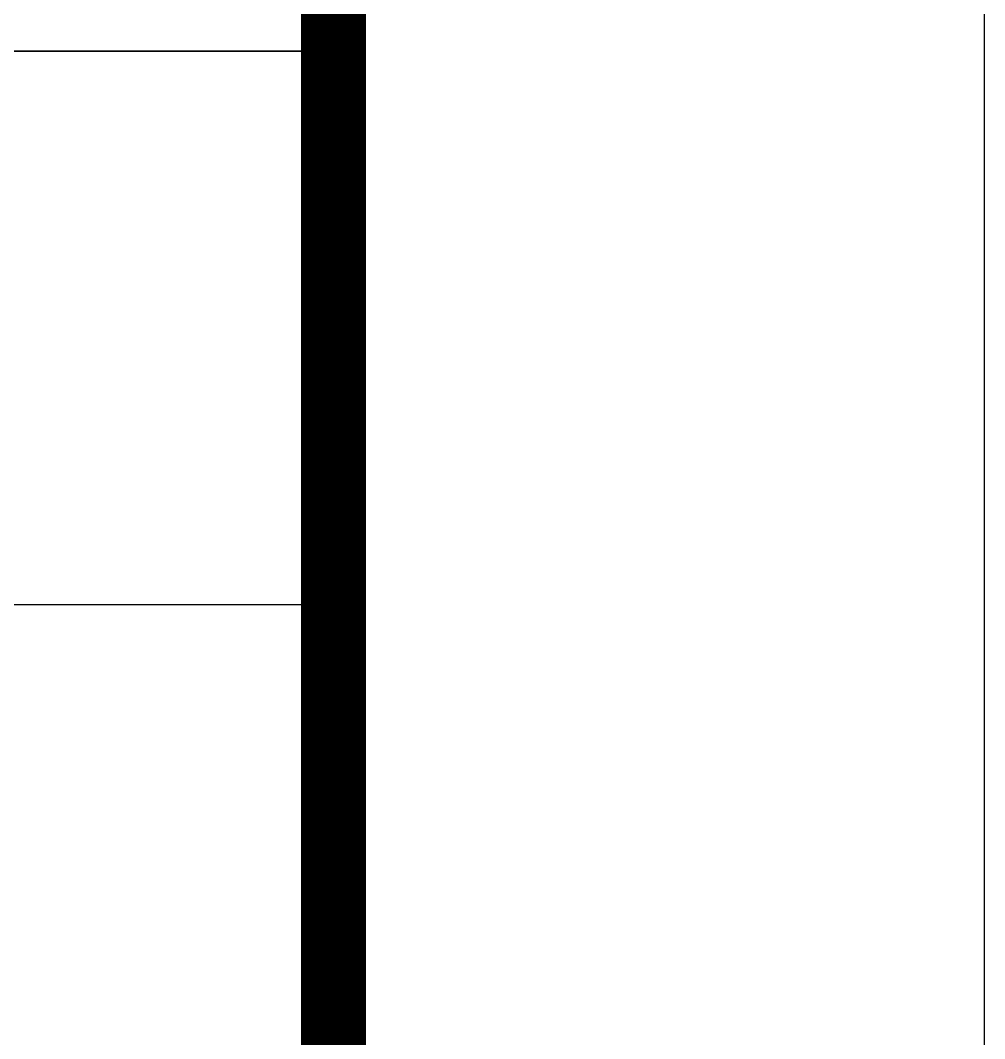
# Model space of a CAD drawing. Extents: x 3757684 to 3906284, y -130571 to 413559.
# Drawn here: x 3873522 to 3876484, y 307568 to 310695 of the extents above; entities that cross this region are included whole.
import ezdxf

# ---------------------------------------------------------------- set-up
doc = ezdxf.new("R2010")
doc.units = 0
doc.header["$LTSCALE"] = 1000
doc.header["$MEASUREMENT"] = 0
doc.layers.get('0').update_dxf_attribs({"color": 4, "linetype": 'CONTINUOUS'})
doc.layers.add('PUB_TITLE', color=4, linetype='CONTINUOUS')

# ---------------------------------------------------------------- blocks, each defined once
blk = doc.blocks.new('A$C6CA8367D')
at = {"layer": 'PUB_TITLE'}
for p, q in [((190.3, 14022.4), (5800.3, 14022.1)), ((190.4, 14022.2), (5800.5, 14022.2)), ((190.2, 13172.5), (5800.2, 13172.1)), ((190.4, 13172.2), (5800.4, 13172.2)), ((190.5, 13171.9), (5800.5, 13172.2))]:
    blk.add_line(p, q, dxfattribs=at)

msp = doc.modelspace()

# ---------------------------------------------------------------- linework, layer by layer
at = {"layer": 'PUB_TITLE', "elevation": 0}
msp.add_lwpolyline([(3757684, 280556.7), (3876484, 280556.7), (3876484, 364556.7), (3757684, 364556.7)], close=True, dxfattribs=at)
at = {"layer": 'PUB_TITLE', "const_width": 200, "elevation": 0}
msp.add_lwpolyline([(3762684, 282556.7), (3874484, 282556.7), (3874484, 362556.7), (3762684, 362556.7)], close=True, dxfattribs=at)

# ---------------------------------------------------------------- block references
at = {"xscale": 2, "yscale": 2, "zscale": 2}
msp.add_blockref('A$C6CA8367D', (3862880.3, 282556.7, 0), dxfattribs=at)

doc.saveas('drawing.dxf')
